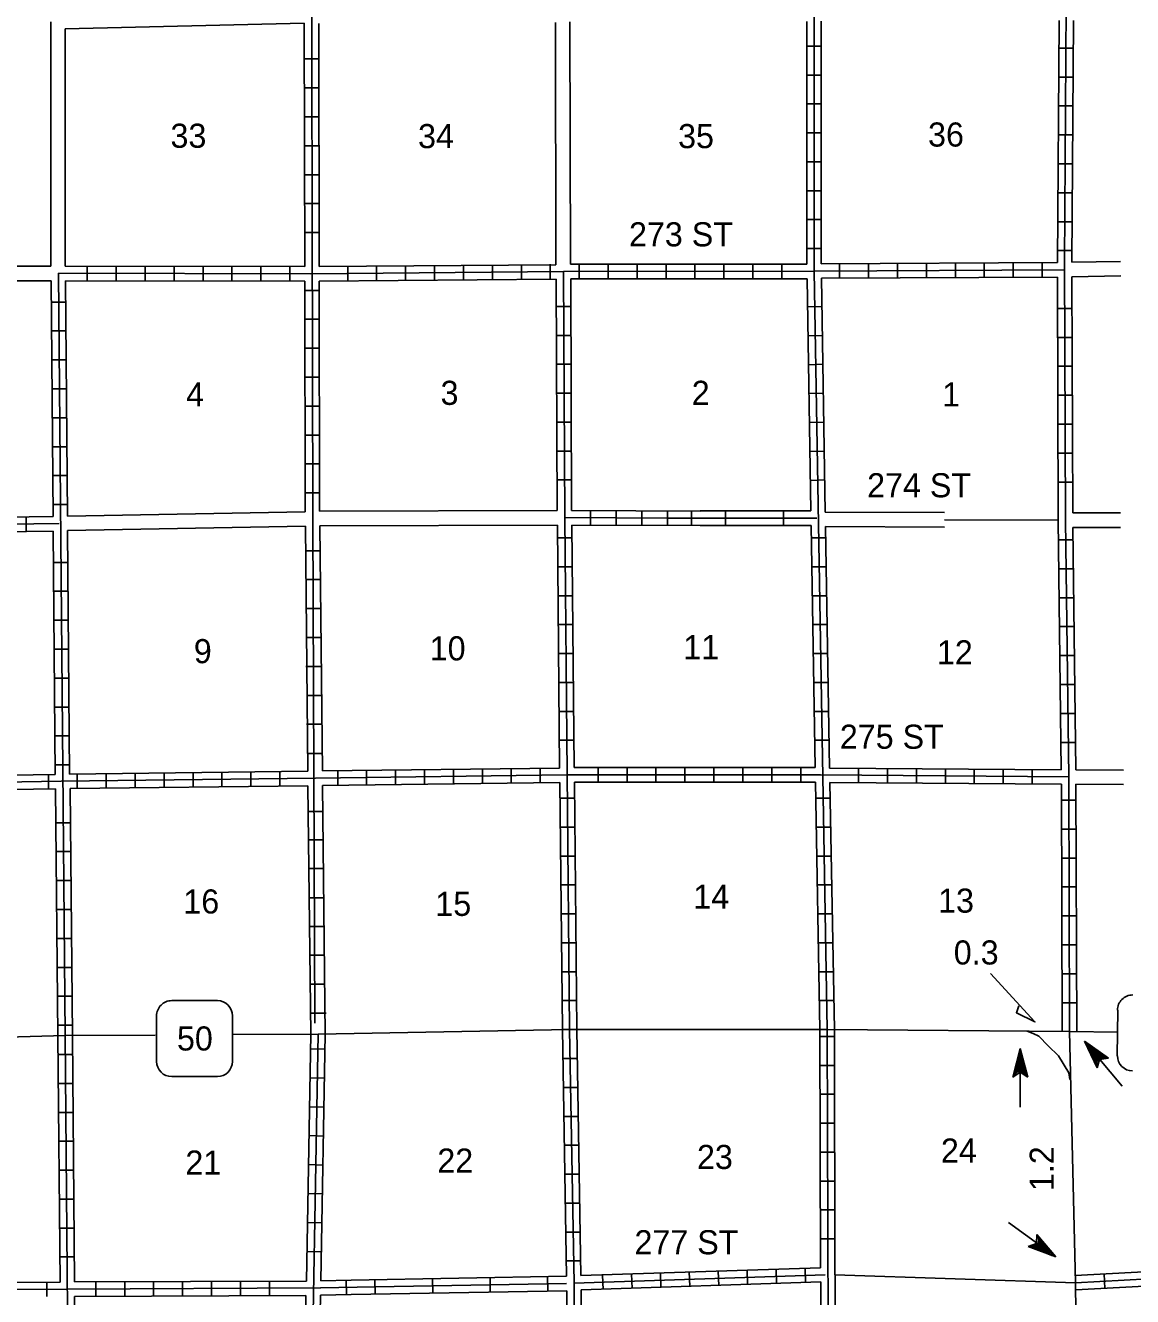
# Model space of a CAD drawing. Extents: x 1372974 to 1910017, y 15437295 to 16008649.
# Drawn here: x 1696665 to 1719622, y 15754186 to 15780553 of the extents above; entities that cross this region are included whole.
import ezdxf

# ---------------------------------------------------------------- set-up
doc = ezdxf.new("R2010")
doc.units = 0
for name, color, linetype in [('L10', 7, 'Continuous'), ('L11', 7, 'Continuous'), ('L13', 7, 'Continuous'), ('L14', 7, 'Continuous'), ('L28', 7, 'Continuous'), ('L3', 7, 'Continuous'), ('L30', 7, 'Continuous'), ('L51', 7, 'Continuous'), ('L53', 7, 'Continuous'), ('L8', 7, 'Continuous'), ('L9', 7, 'Continuous')]:
    doc.layers.add(name, color=color, linetype=linetype)

msp = doc.modelspace()

# ---------------------------------------------------------------- linework, layer by layer
at = {"layer": 'L10'}
for points in [[(1697190, 15775557), (1692224, 15775557)], [(1697198, 15775257), (1692232, 15775257)], [(1697540, 15770374), (1702465, 15770465)], [(1702765, 15770474), (1707690, 15770490)], [(1697540, 15770074), (1702473, 15770165)], [(1702773, 15770174), (1707698, 15770190)]]:
    msp.add_lwpolyline(points, dxfattribs=at)
at = {"layer": 'L11'}
for points in [[(1697190, 15780624), (1697190, 15775557)], [(1702448, 15780599), (1697490, 15780482)], [(1697490, 15780482), (1697490, 15775557)], [(1707656, 15780615), (1707665, 15775590)], [(1707956, 15780624), (1707965, 15775599)], [(1713248, 15770457), (1715723, 15770449)], [(1713256, 15770157), (1715723, 15770149)]]:
    msp.add_lwpolyline(points, dxfattribs=at)
at = {"layer": 'L13'}
msp.add_line((1713451, 15754640), (1718439, 15754474), dxfattribs=at)
msp.add_lwpolyline([(1715723, 15770299), (1718079, 15770290)], dxfattribs=at)
at = {"layer": 'L28'}
for p, q in [((1717289, 15759332), (1717139, 15758740)), ((1717289, 15759332), (1717448, 15758740)), ((1717289, 15759332), (1717289, 15758115)), ((1717281, 15759265), (1717164, 15758782)), ((1717281, 15759199), (1717181, 15758790)), ((1717281, 15759124), (1717206, 15758815)), ((1717273, 15759049), (1717239, 15758832)), ((1717289, 15759065), (1717289, 15758907)), ((1717289, 15759015), (1717289, 15758907)), ((1717298, 15759182), (1717406, 15758782)), ((1717298, 15759049), (1717348, 15758815)), ((1717306, 15759240), (1717423, 15758774)), ((1717306, 15759107), (1717373, 15758799)), ((1717139, 15758740), (1717289, 15758840)), ((1717281, 15758957), (1717264, 15758849)), ((1717281, 15758882), (1717273, 15758849)), ((1717448, 15758740), (1717289, 15758840)), ((1717306, 15758940), (1717331, 15758824)), ((1717306, 15758907), (1717306, 15758849)), ((1718031, 15755007), (1717048, 15755724)), ((1717639, 15755474), (1717631, 15755290)), ((1718031, 15755007), (1717639, 15755474)), ((1717981, 15755049), (1717656, 15755432)), ((1717923, 15755090), (1717656, 15755415)), ((1717806, 15755182), (1717656, 15755340)), ((1717864, 15755132), (1717664, 15755374)), ((1717456, 15755224), (1717631, 15755290)), ((1718031, 15755007), (1717456, 15755224)), ((1717948, 15755040), (1717498, 15755224)), ((1717906, 15755082), (1717514, 15755232)), ((1717839, 15755124), (1717548, 15755249)), ((1717798, 15755165), (1717581, 15755265)), ((1717706, 15755224), (1717598, 15755274)), ((1717673, 15755240), (1717631, 15755274)), ((1717673, 15755274), (1717648, 15755307)), ((1717731, 15755232), (1717656, 15755307)), ((1717814, 15755165), (1717689, 15755257)), ((1717773, 15755190), (1717689, 15755257))]:
    msp.add_line(p, q, dxfattribs=at)
msp.add_lwpolyline([(1716673, 15760890), (1717598, 15759882), (1717214, 15760074), (1717264, 15760215)], dxfattribs=at)
at = {"layer": 'L3'}
for p, q in [((1700648, 15760324), (1699698, 15760324)), ((1699382, 15760007), (1699382, 15759065)), ((1700957, 15759065), (1700957, 15760007)), ((1699698, 15758749), (1700648, 15758749))]:
    msp.add_line(p, q, dxfattribs=at)
for points in [[(1699357, 15759607), (1697490, 15759599), (1692174, 15759449)], [(1718314, 15759682), (1713290, 15759724), (1707948, 15759724), (1702732, 15759632), (1700948, 15759624)], [(1717564, 15759640), (1717439, 15759690)], [(1717564, 15759640), (1717681, 15759590), (1717873, 15759390), (1718089, 15759182), (1718298, 15758824), (1718323, 15758690)], [(1718314, 15759682), (1718439, 15754474), (1718456, 15752615)]]:
    msp.add_lwpolyline(points, dxfattribs=at)
for centre, start, end in [((1699699, 15760009), 90.0011, 180.0011), ((1700644, 15760009), 0.0011, 90.0011), ((1699699, 15759064), 180.0011, 270.0011), ((1700644, 15759064), 270.0011, 0.0011)]:
    msp.add_arc(centre, 315, start, end, dxfattribs=at)
at = {"layer": 'L51'}
msp.add_lwpolyline([(1718314, 15759682), (1719314, 15759674)], dxfattribs=at)
at = {"layer": 'L53'}
for p, q in [((1719314, 15760124), (1719306, 15759182)), ((1718623, 15759482), (1719123, 15759132)), ((1718623, 15759482), (1718889, 15758932)), ((1718623, 15759482), (1719406, 15758549)), ((1718664, 15759424), (1718881, 15758982)), ((1718698, 15759424), (1719089, 15759140)), ((1718706, 15759374), (1718889, 15758999)), ((1718731, 15759374), (1719064, 15759132)), ((1718756, 15759315), (1718889, 15759032)), ((1718781, 15759324), (1719031, 15759124)), ((1718798, 15759274), (1718898, 15759157)), ((1718798, 15759257), (1718906, 15759065)), ((1718814, 15759274), (1718998, 15759124)), ((1718831, 15759240), (1718898, 15759157)), ((1718856, 15759190), (1718914, 15759099)), ((1718889, 15759190), (1718981, 15759115)), ((1718889, 15758932), (1718939, 15759107)), ((1718906, 15759132), (1718923, 15759099)), ((1718914, 15759165), (1718948, 15759124)), ((1719123, 15759132), (1718939, 15759107))]:
    msp.add_line(p, q, dxfattribs=at)
for points in [[(1718364, 15775640), (1719373, 15775657)], [(1718364, 15775340), (1719381, 15775357)], [(1718381, 15770440), (1719373, 15770440)], [(1718381, 15770140), (1719373, 15770140)], [(1718448, 15765115), (1719431, 15765107)], [(1718448, 15764815), (1719431, 15764807)]]:
    msp.add_lwpolyline(points, dxfattribs=at)
for centre, start, end in [((1719624, 15760127), 89.8637, 179.8637), ((1719622, 15759182), 179.8637, 269.8637)]:
    msp.add_arc(centre, 315, start, end, dxfattribs=at)
at = {"layer": 'L8'}
for p, q in [((1713173, 15780124), (1712873, 15780124)), ((1702457, 15779857), (1702757, 15779857)), ((1718389, 15780082), (1718089, 15780082)), ((1713173, 15779524), (1712873, 15779524)), ((1718389, 15779482), (1718089, 15779482)), ((1702457, 15779257), (1702757, 15779257)), ((1713173, 15778924), (1712873, 15778924)), ((1718381, 15778882), (1718081, 15778882)), ((1702457, 15778657), (1702757, 15778657)), ((1713173, 15778324), (1712873, 15778324)), ((1718381, 15778282), (1718081, 15778282)), ((1702457, 15778057), (1702757, 15778057)), ((1713173, 15777724), (1712873, 15777724)), ((1718381, 15777682), (1718081, 15777682)), ((1702457, 15777457), (1702757, 15777457)), ((1713173, 15777124), (1712873, 15777124)), ((1718373, 15777082), (1718073, 15777082)), ((1702457, 15776857), (1702757, 15776857)), ((1713173, 15776524), (1712873, 15776524)), ((1718373, 15776482), (1718073, 15776482)), ((1702457, 15776257), (1702757, 15776257)), ((1713173, 15775924), (1712873, 15775924)), ((1715948, 15775324), (1715948, 15775624)), ((1716548, 15775324), (1716548, 15775624)), ((1717148, 15775324), (1717148, 15775624)), ((1717748, 15775332), (1717748, 15775632)), ((1718364, 15775882), (1718064, 15775882)), ((1697948, 15775265), (1697948, 15775565)), ((1698548, 15775265), (1698548, 15775565)), ((1699148, 15775257), (1699148, 15775557)), ((1699748, 15775257), (1699748, 15775557)), ((1700348, 15775257), (1700348, 15775557)), ((1700948, 15775257), (1700948, 15775557)), ((1701548, 15775249), (1701548, 15775549)), ((1702148, 15775249), (1702148, 15775549)), ((1703348, 15775257), (1703348, 15775557)), ((1703948, 15775265), (1703948, 15775565)), ((1704548, 15775265), (1704548, 15775565)), ((1705148, 15775274), (1705148, 15775574)), ((1705748, 15775282), (1705748, 15775582)), ((1706348, 15775282), (1706348, 15775582)), ((1706948, 15775290), (1706948, 15775590)), ((1707548, 15775299), (1707548, 15775599)), ((1708148, 15775299), (1708148, 15775599)), ((1708748, 15775299), (1708748, 15775599)), ((1709348, 15775299), (1709348, 15775599)), ((1709948, 15775299), (1709948, 15775599)), ((1710548, 15775307), (1710548, 15775607)), ((1711148, 15775307), (1711148, 15775607)), ((1711748, 15775307), (1711748, 15775607)), ((1712348, 15775307), (1712348, 15775607)), ((1713548, 15775307), (1713548, 15775607)), ((1714148, 15775315), (1714148, 15775615)), ((1714748, 15775315), (1714748, 15775615)), ((1715348, 15775315), (1715348, 15775615)), ((1702465, 15775057), (1702765, 15775057)), ((1697207, 15774815), (1697507, 15774815)), ((1707973, 15774724), (1707673, 15774724)), ((1713181, 15774724), (1712881, 15774715)), ((1718364, 15774682), (1718064, 15774682)), ((1702465, 15774457), (1702765, 15774457)), ((1697207, 15774215), (1697507, 15774215)), ((1707981, 15774124), (1707681, 15774124)), ((1713198, 15774124), (1712898, 15774115)), ((1718373, 15774082), (1718073, 15774082)), ((1702465, 15773857), (1702765, 15773857)), ((1697215, 15773615), (1697515, 15773615)), ((1707981, 15773524), (1707681, 15773524)), ((1713206, 15773524), (1712906, 15773515)), ((1702465, 15773257), (1702765, 15773257)), ((1718373, 15773482), (1718073, 15773482)), ((1697223, 15773015), (1697523, 15773015)), ((1707981, 15772924), (1707681, 15772924)), ((1713215, 15772924), (1712915, 15772915)), ((1718373, 15772882), (1718073, 15772882)), ((1702465, 15772657), (1702765, 15772657)), ((1697223, 15772415), (1697523, 15772415)), ((1707990, 15772324), (1707690, 15772324)), ((1713223, 15772324), (1712923, 15772315)), ((1718373, 15772282), (1718073, 15772282)), ((1702473, 15772057), (1702773, 15772057)), ((1697232, 15771815), (1697532, 15771815)), ((1707990, 15771724), (1707690, 15771724)), ((1713240, 15771724), (1712940, 15771715)), ((1718373, 15771682), (1718073, 15771682)), ((1702473, 15771457), (1702773, 15771457)), ((1697240, 15771215), (1697540, 15771215)), ((1707998, 15771124), (1707698, 15771124)), ((1713248, 15771124), (1712948, 15771115)), ((1718381, 15771082), (1718081, 15771082)), ((1697240, 15770615), (1697540, 15770615)), ((1702473, 15770857), (1702773, 15770857)), ((1696682, 15770065), (1696682, 15770365)), ((1708381, 15770199), (1708381, 15770490)), ((1708915, 15770190), (1708915, 15770490)), ((1709448, 15770190), (1709448, 15770482)), ((1709981, 15770182), (1709981, 15770482)), ((1710473, 15770174), (1710473, 15770474)), ((1707998, 15769924), (1707698, 15769924)), ((1713265, 15769924), (1712965, 15769924)), ((1718389, 15769882), (1718089, 15769882)), ((1702473, 15769657), (1702773, 15769657)), ((1697248, 15769415), (1697548, 15769415)), ((1708006, 15769324), (1707706, 15769324)), ((1713273, 15769324), (1712973, 15769324)), ((1702482, 15769057), (1702782, 15769057)), ((1718398, 15769282), (1718098, 15769282)), ((1697257, 15768815), (1697557, 15768815)), ((1708015, 15768724), (1707715, 15768724)), ((1713290, 15768724), (1712990, 15768724)), ((1718398, 15768682), (1718098, 15768682)), ((1702482, 15768457), (1702782, 15768457)), ((1697265, 15768215), (1697565, 15768215)), ((1708023, 15768124), (1707723, 15768124)), ((1713298, 15768124), (1712998, 15768124)), ((1718406, 15768082), (1718106, 15768082)), ((1702482, 15767857), (1702782, 15767857)), ((1697265, 15767615), (1697565, 15767615)), ((1708023, 15767524), (1707723, 15767524)), ((1713306, 15767524), (1713006, 15767524)), ((1718414, 15767482), (1718114, 15767482)), ((1702482, 15767257), (1702782, 15767257)), ((1697273, 15767015), (1697573, 15767015)), ((1708031, 15766924), (1707731, 15766924)), ((1713315, 15766924), (1713015, 15766924)), ((1718423, 15766882), (1718123, 15766882)), ((1697282, 15766415), (1697582, 15766415)), ((1702490, 15766657), (1702790, 15766657)), ((1708040, 15766324), (1707740, 15766324)), ((1713331, 15766324), (1713031, 15766324)), ((1718431, 15766282), (1718131, 15766282)), ((1702490, 15766057), (1702790, 15766057)), ((1697282, 15765815), (1697582, 15765815)), ((1708040, 15765724), (1707740, 15765724)), ((1713340, 15765724), (1713040, 15765724)), ((1718439, 15765682), (1718139, 15765682)), ((1702515, 15765449), (1702815, 15765449)), ((1697290, 15765215), (1697590, 15765215)), ((1701940, 15764782), (1701940, 15765082)), ((1703140, 15764799), (1703140, 15765099)), ((1703740, 15764807), (1703740, 15765107)), ((1704340, 15764815), (1704340, 15765115)), ((1704940, 15764815), (1704940, 15765115)), ((1705540, 15764824), (1705540, 15765124)), ((1706140, 15764832), (1706140, 15765132)), ((1706740, 15764840), (1706740, 15765140)), ((1707340, 15764849), (1707340, 15765149)), ((1708540, 15764857), (1708540, 15765157)), ((1709140, 15764857), (1709140, 15765157)), ((1709740, 15764857), (1709740, 15765157)), ((1710340, 15764857), (1710340, 15765157)), ((1710940, 15764857), (1710940, 15765157)), ((1711540, 15764857), (1711540, 15765157)), ((1712140, 15764857), (1712140, 15765157)), ((1712740, 15764857), (1712740, 15765157)), ((1713940, 15764849), (1713940, 15765149)), ((1714540, 15764849), (1714540, 15765149)), ((1715140, 15764840), (1715140, 15765140)), ((1715740, 15764832), (1715740, 15765132)), ((1716340, 15764832), (1716340, 15765132)), ((1716939, 15764824), (1716939, 15765124)), ((1717539, 15764824), (1717539, 15765124)), ((1697140, 15764715), (1697140, 15765015)), ((1697740, 15764732), (1697740, 15765032)), ((1698340, 15764732), (1698340, 15765032)), ((1698940, 15764740), (1698940, 15765040)), ((1699540, 15764749), (1699540, 15765049)), ((1700140, 15764757), (1700140, 15765057)), ((1700740, 15764765), (1700740, 15765065)), ((1701340, 15764774), (1701340, 15765074)), ((1708056, 15764524), (1707756, 15764524)), ((1713356, 15764524), (1713056, 15764524)), ((1718448, 15764482), (1718148, 15764482)), ((1702532, 15764249), (1702832, 15764249)), ((1697298, 15764015), (1697598, 15764015)), ((1708056, 15763924), (1707756, 15763924)), ((1713365, 15763924), (1713065, 15763924)), ((1718448, 15763882), (1718148, 15763882)), ((1702548, 15763657), (1702848, 15763657)), ((1697307, 15763415), (1697607, 15763415)), ((1708065, 15763324), (1707765, 15763324)), ((1713381, 15763324), (1713081, 15763324)), ((1718456, 15763282), (1718156, 15763282)), ((1702557, 15763065), (1702857, 15763065)), ((1697315, 15762815), (1697615, 15762815)), ((1708073, 15762724), (1707773, 15762724)), ((1713390, 15762724), (1713090, 15762724)), ((1702565, 15762457), (1702865, 15762457)), ((1718456, 15762682), (1718156, 15762682)), ((1697315, 15762215), (1697615, 15762215)), ((1708073, 15762124), (1707773, 15762124)), ((1713398, 15762124), (1713098, 15762124)), ((1718456, 15762082), (1718156, 15762082)), ((1702565, 15761865), (1702865, 15761865)), ((1697323, 15761615), (1697623, 15761615)), ((1708081, 15761524), (1707781, 15761524)), ((1713406, 15761524), (1713106, 15761524)), ((1718456, 15761482), (1718156, 15761482)), ((1702573, 15761265), (1702873, 15761265)), ((1697323, 15761015), (1697623, 15761015)), ((1708090, 15760924), (1707790, 15760924)), ((1713423, 15760924), (1713123, 15760924)), ((1718464, 15760882), (1718164, 15760882)), ((1702582, 15760665), (1702882, 15760665)), ((1697332, 15760415), (1697632, 15760415)), ((1708090, 15760324), (1707790, 15760324)), ((1713431, 15760324), (1713131, 15760324)), ((1718464, 15760282), (1718164, 15760282)), ((1697340, 15759815), (1697640, 15759815)), ((1702598, 15760065), (1702898, 15760065)), ((1707798, 15759724), (1708098, 15759724)), ((1713440, 15759582), (1713140, 15759582)), ((1702873, 15759315), (1702573, 15759324)), ((1697640, 15759207), (1697340, 15759207)), ((1707806, 15759124), (1708106, 15759124)), ((1713440, 15758982), (1713140, 15758982)), ((1697648, 15758607), (1697348, 15758607)), ((1702865, 15758715), (1702565, 15758724)), ((1707823, 15758524), (1708123, 15758524)), ((1713448, 15758382), (1713148, 15758382)), ((1697657, 15758007), (1697357, 15758007)), ((1702857, 15758115), (1702557, 15758124)), ((1707831, 15757924), (1708131, 15757924)), ((1713448, 15757782), (1713148, 15757782)), ((1702840, 15757515), (1702540, 15757524)), ((1697657, 15757407), (1697357, 15757407)), ((1707840, 15757324), (1708140, 15757324)), ((1713448, 15757182), (1713148, 15757182)), ((1702832, 15756915), (1702532, 15756924)), ((1697665, 15756807), (1697365, 15756807)), ((1707848, 15756724), (1708148, 15756724)), ((1713448, 15756582), (1713148, 15756582)), ((1697673, 15756207), (1697373, 15756207)), ((1702823, 15756315), (1702523, 15756324)), ((1707865, 15756124), (1708165, 15756124)), ((1713448, 15755982), (1713148, 15755982)), ((1697673, 15755607), (1697373, 15755607)), ((1702815, 15755715), (1702515, 15755724)), ((1707873, 15755524), (1708173, 15755524)), ((1713456, 15755382), (1713156, 15755382)), ((1702798, 15755115), (1702498, 15755124)), ((1697682, 15755007), (1697382, 15755007)), ((1707881, 15754924), (1708181, 15754924)), ((1708648, 15754332), (1708631, 15754632)), ((1709248, 15754357), (1709231, 15754657)), ((1709840, 15754374), (1709831, 15754674)), ((1710440, 15754399), (1710431, 15754699)), ((1711040, 15754415), (1711031, 15754715)), ((1711640, 15754440), (1711631, 15754732)), ((1712240, 15754457), (1712231, 15754757)), ((1712840, 15754474), (1712831, 15754774)), ((1719048, 15754357), (1719031, 15754657)), ((1698123, 15754190), (1698123, 15754490)), ((1698723, 15754199), (1698723, 15754499)), ((1699323, 15754199), (1699323, 15754499)), ((1699923, 15754199), (1699923, 15754499)), ((1700523, 15754207), (1700523, 15754507)), ((1701123, 15754207), (1701123, 15754507)), ((1701723, 15754207), (1701723, 15754507)), ((1703322, 15754226), (1703317, 15754524))]:
    msp.add_line(p, q, dxfattribs=at)
for points in [[(1712981, 15801482), (1713015, 15791332), (1713015, 15786024), (1713023, 15775457), (1713290, 15759724)], [(1702507, 15801457), (1702590, 15786041), (1702623, 15770324), (1702665, 15759857)], [(1718314, 15759682), (1718298, 15764965), (1718231, 15770290), (1718214, 15775632), (1718248, 15780957), (1718231, 15783524), (1718556, 15783916), (1718598, 15784016), (1718289, 15784716)], [(1712865, 15780632), (1712865, 15775599)], [(1713165, 15780640), (1713165, 15775607)], [(1718064, 15775632), (1718098, 15780657)], [(1718364, 15775640), (1718398, 15780657)], [(1702448, 15780599), (1702457, 15775549)], [(1702748, 15780590), (1702757, 15775549)], [(1713165, 15775607), (1718064, 15775632)], [(1697348, 15775415), (1702582, 15775399), (1707823, 15775449), (1713023, 15775457), (1718214, 15775482)], [(1697490, 15759599), (1697348, 15775415)], [(1697490, 15775557), (1702457, 15775549)], [(1702757, 15775549), (1707665, 15775590)], [(1707948, 15759724), (1707848, 15770349), (1707823, 15775449)], [(1707965, 15775599), (1712865, 15775599)], [(1697240, 15770365), (1697198, 15775257)], [(1697498, 15775257), (1702457, 15775249)], [(1697540, 15770374), (1697498, 15775257)], [(1702457, 15775249), (1702465, 15770465)], [(1702757, 15775249), (1707673, 15775290)], [(1702757, 15775249), (1702765, 15770474)], [(1707690, 15770490), (1707673, 15775290)], [(1707973, 15775299), (1712873, 15775299)], [(1707990, 15770490), (1707973, 15775299)], [(1712873, 15775299), (1712948, 15770482)], [(1713173, 15775307), (1718064, 15775332)], [(1713173, 15775307), (1713248, 15770457)], [(1718082, 15770290), (1718064, 15775332)], [(1718381, 15770440), (1718364, 15775340)], [(1692257, 15770299), (1697240, 15770365)], [(1707848, 15770349), (1709981, 15770332)], [(1707990, 15770490), (1710655, 15770479)], [(1681682, 15770015), (1697365, 15770224)], [(1702473, 15770165), (1702523, 15765082)], [(1702773, 15770174), (1702823, 15765090)], [(1707740, 15765149), (1707698, 15770190)], [(1707998, 15770190), (1710655, 15770179)], [(1708040, 15765157), (1707998, 15770190)], [(1712956, 15770182), (1713040, 15765157)], [(1713256, 15770157), (1713340, 15765149)], [(1718139, 15765115), (1718079, 15770290)], [(1718448, 15765115), (1718381, 15770140)], [(1692257, 15769999), (1697240, 15770065)], [(1697282, 15765015), (1697240, 15770065)], [(1697582, 15765024), (1697540, 15770074)], [(1697582, 15765024), (1702523, 15765082)], [(1702823, 15765090), (1707740, 15765149)], [(1708040, 15765157), (1713040, 15765157)], [(1713340, 15765149), (1718139, 15765115)], [(1686940, 15764749), (1692082, 15764790), (1697407, 15764874), (1702682, 15764940), (1707881, 15765007), (1713148, 15765007), (1718298, 15764965)], [(1692282, 15764940), (1697282, 15765015)], [(1702823, 15764790), (1707748, 15764849)], [(1707798, 15759724), (1707748, 15764849)], [(1708098, 15759724), (1708048, 15764857)], [(1708048, 15764857), (1713048, 15764857)], [(1713048, 15764857), (1713140, 15759724)], [(1713348, 15764849), (1718148, 15764815)], [(1713348, 15764849), (1713440, 15759724)], [(1718164, 15759682), (1718148, 15764815)], [(1718464, 15759682), (1718448, 15764815)], [(1692290, 15764640), (1697290, 15764715)], [(1697340, 15759599), (1697290, 15764715)], [(1697590, 15764724), (1702523, 15764782)], [(1697640, 15759599), (1697590, 15764724)], [(1702523, 15764782), (1702582, 15759632)], [(1702823, 15764790), (1702882, 15759632)], [(1697340, 15759599), (1697382, 15754482)], [(1697490, 15759599), (1697582, 15749007)], [(1697640, 15759599), (1697682, 15754490)], [(1702582, 15759632), (1702490, 15754507)], [(1702732, 15759632), (1702573, 15750748), (1702698, 15743365), (1702623, 15733498), (1702698, 15728315), (1702915, 15717756), (1702865, 15712523)], [(1702882, 15759632), (1702790, 15754515)], [(1707798, 15759724), (1707881, 15754607)], [(1707948, 15759724), (1708040, 15754465), (1708081, 15749440), (1707940, 15743782)], [(1708098, 15759724), (1708181, 15754624)], [(1713290, 15759724), (1713323, 15749423), (1713165, 15743790), (1713006, 15738590)], [(1713140, 15759724), (1713148, 15754782)], [(1713440, 15759724), (1713448, 15754640)], [(1718431, 15754624), (1723848, 15754916)], [(1708040, 15754465), (1713248, 15754640)], [(1708181, 15754624), (1713148, 15754782)], [(1713456, 15754640), (1713465, 15749557)], [(1718439, 15754474), (1723989, 15754774)], [(1718448, 15754324), (1724140, 15754632)], [(1697523, 15754340), (1702782, 15754365)], [(1697682, 15754490), (1702490, 15754507)], [(1702790, 15754515), (1703416, 15754526)], [(1703916, 15754385), (1702793, 15754365)], [(1707890, 15754307), (1707923, 15749423)], [(1708190, 15754324), (1713156, 15754490)], [(1708190, 15754324), (1708223, 15749440)], [(1713156, 15754490), (1713165, 15749565)], [(1697682, 15754190), (1702482, 15754207)], [(1697682, 15754190), (1697723, 15749148)], [(1702482, 15754207), (1702423, 15750748), (1702448, 15749048)], [(1702782, 15754215), (1702723, 15750748), (1702748, 15749057)], [(1702782, 15754215), (1703416, 15754227)]]:
    msp.add_lwpolyline(points, dxfattribs=at)
at = {"layer": 'L9'}
for p, q in [((1711181, 15770182), (1711181, 15770482)), ((1712381, 15770182), (1712381, 15770482)), ((1703919, 15754236), (1703913, 15754535)), ((1705106, 15754556), (1705112, 15754258)), ((1706299, 15754578), (1706305, 15754279)), ((1707492, 15754599), (1707498, 15754301)), ((1697107, 15754190), (1697107, 15754490))]:
    msp.add_line(p, q, dxfattribs=at)
for points in [[(1710655, 15770482), (1712948, 15770482)], [(1709981, 15770332), (1713073, 15770332)], [(1710655, 15770182), (1712956, 15770182)], [(1703416, 15754526), (1707881, 15754607)], [(1692307, 15754315), (1697523, 15754340)], [(1692449, 15754465), (1697382, 15754482)], [(1703416, 15754227), (1707890, 15754307)], [(1703916, 15754385), (1707884, 15754457)]]:
    msp.add_lwpolyline(points, dxfattribs=at)

# ---------------------------------------------------------------- texts
at = {"layer": 'L14'}
for s, p in [('33', (1699673, 15778015)), ('36', (1715381, 15778040)), ('34', (1704806, 15778007)), ('35', (1710198, 15778007)), ('4', (1699998, 15772649)), ('3', (1705273, 15772682)), ('2', (1710481, 15772682)), ('1', (1715673, 15772649)), ('9', (1700157, 15767324)), ('10', (1705048, 15767382)), ('11', (1710306, 15767407)), ('12', (1715565, 15767299)), ('14', (1710515, 15762232)), ('16', (1699940, 15762132)), ('15', (1705165, 15762082)), ('13', (1715590, 15762149)), ('24', (1715648, 15756965)), ('21', (1699982, 15756715)), ('22', (1705206, 15756757)), ('23', (1710590, 15756832))]:
    msp.add_text(s, height=500, rotation=360, dxfattribs=at).set_placement(p)
at = {"layer": 'L28'}
for s, rotation, p in [('0.3', 360, (1715915, 15761074)), ('1.2', 90, (1717989, 15756374))]:
    msp.add_text(s, height=500, rotation=rotation, dxfattribs=at).set_placement(p)
at = {"layer": 'L3'}
msp.add_text('50', height=500, rotation=360, dxfattribs=at).set_placement((1699807, 15759290))
at = {"layer": 'L30'}
for s, p in [('273 ST', (1709180, 15775970)), ('274 ST', (1714118, 15770765)), ('275 ST', (1713552, 15765549)), ('277 ST', (1709294, 15755063))]:
    msp.add_text(s, height=500, rotation=360, dxfattribs=at).set_placement(p)

doc.saveas('drawing.dxf')
